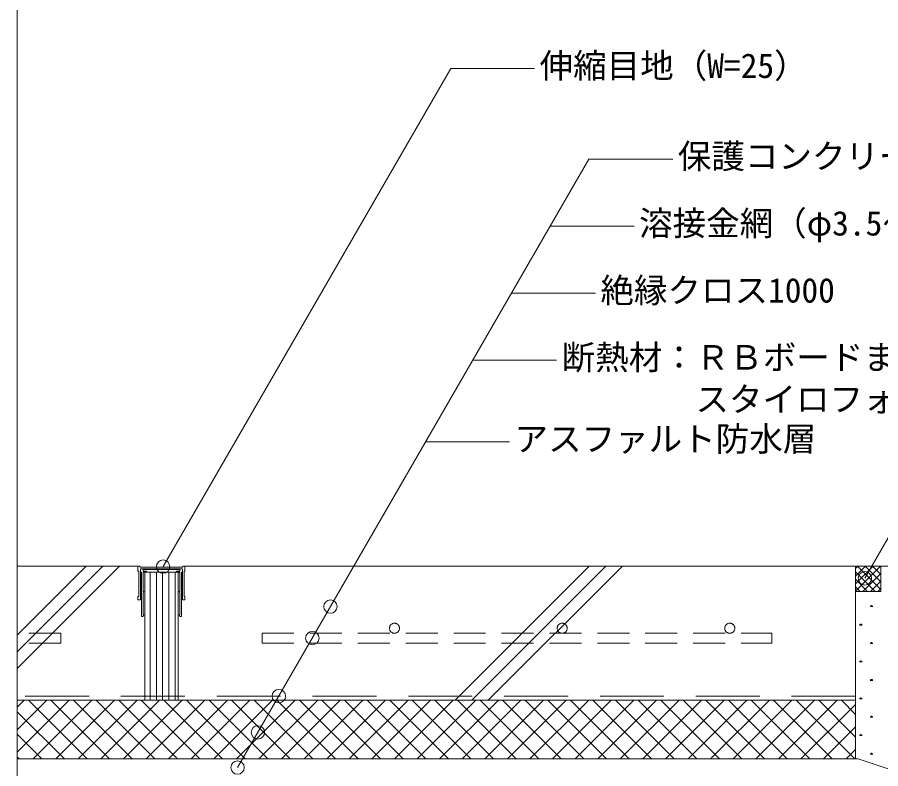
# Model space of a CAD drawing. Units: millimetres, scale not verified. Extents: x -1380 to 1380, y -955 to 955.
# Drawn here: x -900 to -385, y -356 to 93 of the extents above; entities that cross this region are included whole.
import ezdxf
from ezdxf.enums import TextEntityAlignment as Align

# ---------------------------------------------------------------- set-up
doc = ezdxf.new("R2010")
doc.units = ezdxf.units.MM
doc.header["$LTSCALE"] = 3
doc.linetypes.add('USER1', pattern=[19.05, 12.7, -6.35])
doc.linetypes.add('USER3', pattern=[9.525, 6.35, -3.175])
for name, color, linetype, lineweight in [('0-0_0', 7, 'Continuous', 9), ('0-1_HATCH', 9, 'Continuous', 18), ('0-3_KUTAI', 3, 'Continuous', 18), ('0-4_BOUSUI', 1, 'Continuous', 18), ('0-5_MOJI', 7, 'Continuous', 18), ('0-9_dannnetu', 6, 'Continuous', 18), ('0-C_TENSEN', 4, 'USER3', 18), ('0-E_bousui2', 7, 'USER1', 9)]:
    doc.layers.add(name, color=color, linetype=linetype, lineweight=lineweight)
doc.styles.add('ＭＳ ゴシック', font='')
doc.styles.get('ＭＳ ゴシック').set_extended_font_data('MS Gothic')

msp = doc.modelspace()

# ---------------------------------------------------------------- linework, layer by layer
at = {"layer": '0-0_0', "lineweight": 18}
msp.add_lwpolyline([(899.999, -660), (-900.001, -660), (-900.001, 540), (899.999, 540)], close=True, dxfattribs=at)
at = {"layer": '0-1_HATCH'}
for p, q in [((-858.854, -235), (-900.003, -276.149)), ((-848.954, -235), (-900.003, -286.049)), ((-839.055, -235), (-900.003, -295.948)), ((-558.854, -235), (-638.854, -315)), ((-548.954, -235), (-628.954, -315)), ((-539.055, -235), (-619.055, -315)), ((-400.001, -236.449), (-398.552, -235)), ((-400.001, -240.939), (-394.062, -235)), ((-400.001, -245.429), (-389.572, -235)), ((-400.001, -249.92), (-385.082, -235)), ((-385.001, -248.832), (-398.833, -235)), ((-385.001, -244.341), (-394.343, -235)), ((-385.001, -239.851), (-389.853, -235)), ((-385.001, -235.361), (-385.363, -235)), ((-388.323, -250), (-400.001, -238.322)), ((-395.591, -250), (-385.001, -239.41)), ((-392.813, -250), (-400.001, -242.812)), ((-391.101, -250), (-385.001, -243.9)), ((-397.303, -250), (-400.001, -247.302)), ((-386.611, -250), (-385.001, -248.39)), ((-391.301, -259.114), (-389.714, -259.114)), ((-390.907, -259.114), (-391.161, -258.674)), ((-390.706, -259.108), (-390.706, -258.473)), ((-390.508, -259.108), (-390.508, -258.314)), ((-390.309, -259.108), (-390.309, -258.473)), ((-390.111, -259.112), (-389.857, -258.672)), ((-397.651, -270.112), (-396.064, -270.112)), ((-397.257, -270.112), (-397.511, -269.672)), ((-397.056, -270.106), (-397.056, -269.471)), ((-396.858, -270.106), (-396.858, -269.313)), ((-396.659, -270.106), (-396.659, -269.471)), ((-396.461, -270.11), (-396.207, -269.67)), ((-391.301, -281.111), (-389.714, -281.111)), ((-390.907, -281.111), (-391.161, -280.671)), ((-390.706, -281.105), (-390.706, -280.47)), ((-390.508, -281.105), (-390.508, -280.311)), ((-390.309, -281.105), (-390.309, -280.47)), ((-390.111, -281.109), (-389.857, -280.669)), ((-397.651, -292.109), (-396.064, -292.109)), ((-397.257, -292.109), (-397.511, -291.669)), ((-397.056, -292.104), (-397.056, -291.469)), ((-396.858, -292.104), (-396.858, -291.31)), ((-396.659, -292.104), (-396.659, -291.469)), ((-396.461, -292.107), (-396.207, -291.667)), ((-391.301, -303.108), (-389.714, -303.108)), ((-390.907, -303.108), (-391.161, -302.668)), ((-390.706, -303.102), (-390.706, -302.467)), ((-390.508, -303.102), (-390.508, -302.308)), ((-390.309, -303.102), (-390.309, -302.467)), ((-390.112, -303.106), (-389.858, -302.666)), ((-397.651, -314.106), (-396.064, -314.106)), ((-397.257, -314.106), (-397.511, -313.666)), ((-397.056, -314.101), (-397.056, -313.466)), ((-396.858, -314.101), (-396.858, -313.307)), ((-396.659, -314.101), (-396.659, -313.466)), ((-396.462, -314.104), (-396.208, -313.664)), ((-900.001, -319.063), (-895.939, -315)), ((-900.001, -332.533), (-882.468, -315)), ((-900.001, -346.003), (-868.998, -315)), ((-858.374, -350), (-893.374, -315)), ((-890.527, -350), (-855.527, -315)), ((-844.904, -350), (-879.904, -315)), ((-877.057, -350), (-842.057, -315)), ((-831.433, -350), (-866.433, -315)), ((-863.587, -350), (-828.587, -315)), ((-817.963, -350), (-852.963, -315)), ((-850.116, -350), (-815.116, -315)), ((-804.492, -350), (-839.492, -315)), ((-836.646, -350), (-801.646, -315)), ((-791.022, -350), (-826.022, -315)), ((-823.175, -350), (-788.175, -315)), ((-777.552, -350), (-812.552, -315)), ((-809.705, -350), (-774.705, -315)), ((-764.081, -350), (-799.081, -315)), ((-796.235, -350), (-761.235, -315)), ((-750.611, -350), (-785.611, -315)), ((-782.764, -350), (-747.764, -315)), ((-737.141, -350), (-772.141, -315)), ((-769.294, -350), (-734.294, -315)), ((-723.67, -350), (-758.67, -315)), ((-755.824, -350), (-720.824, -315)), ((-710.2, -350), (-745.2, -315)), ((-742.353, -350), (-707.353, -315)), ((-696.729, -350), (-731.729, -315)), ((-728.883, -350), (-693.883, -315)), ((-683.259, -350), (-718.259, -315)), ((-715.412, -350), (-680.412, -315)), ((-669.789, -350), (-704.789, -315)), ((-701.942, -350), (-666.942, -315)), ((-656.318, -350), (-691.318, -315)), ((-688.472, -350), (-653.472, -315)), ((-642.848, -350), (-677.848, -315)), ((-675.001, -350), (-640.001, -315)), ((-629.377, -350), (-664.377, -315)), ((-661.531, -350), (-626.531, -315)), ((-615.907, -350), (-650.907, -315)), ((-648.06, -350), (-613.06, -315)), ((-602.437, -350), (-637.437, -315)), ((-634.59, -350), (-599.59, -315)), ((-588.966, -350), (-623.966, -315)), ((-621.12, -350), (-586.12, -315)), ((-575.496, -350), (-610.496, -315)), ((-607.649, -350), (-572.649, -315)), ((-562.026, -350), (-597.026, -315)), ((-594.179, -350), (-559.179, -315)), ((-548.555, -350), (-583.555, -315)), ((-580.709, -350), (-545.709, -315)), ((-535.085, -350), (-570.085, -315)), ((-567.238, -350), (-532.238, -315)), ((-521.614, -350), (-556.614, -315)), ((-553.768, -350), (-518.768, -315)), ((-508.144, -350), (-543.144, -315)), ((-540.297, -350), (-505.297, -315)), ((-494.674, -350), (-529.674, -315)), ((-526.827, -350), (-491.827, -315)), ((-481.203, -350), (-516.203, -315)), ((-513.357, -350), (-478.357, -315)), ((-467.733, -350), (-502.733, -315)), ((-499.886, -350), (-464.886, -315)), ((-454.262, -350), (-489.262, -315)), ((-486.416, -350), (-451.416, -315)), ((-440.792, -350), (-475.792, -315)), ((-472.945, -350), (-437.945, -315)), ((-427.322, -350), (-462.322, -315)), ((-459.475, -350), (-424.475, -315)), ((-413.851, -350), (-448.851, -315)), ((-446.005, -350), (-411.005, -315)), ((-400.381, -350), (-435.381, -315)), ((-432.534, -350), (-400.001, -317.467)), ((-400.001, -336.909), (-421.911, -315)), ((-400.001, -323.439), (-408.44, -315)), ((-871.844, -350), (-900.001, -321.843)), ((-390.706, -325.099), (-390.706, -324.464)), ((-390.508, -325.099), (-390.508, -324.305)), ((-390.309, -325.099), (-390.309, -324.464)), ((-391.301, -325.105), (-389.714, -325.105)), ((-390.907, -325.105), (-391.161, -324.665)), ((-390.112, -325.103), (-389.858, -324.663)), ((-419.064, -350), (-400.001, -330.937)), ((-885.315, -350), (-900.001, -335.313)), ((-397.651, -336.103), (-396.064, -336.103)), ((-397.257, -336.103), (-397.511, -335.663)), ((-397.056, -336.098), (-397.056, -335.463)), ((-396.858, -336.098), (-396.858, -335.304)), ((-396.659, -336.098), (-396.659, -335.463)), ((-396.462, -336.101), (-396.208, -335.661)), ((-405.594, -350), (-400.001, -344.408)), ((-898.785, -350), (-900.001, -348.784)), ((-391.301, -347.102), (-389.714, -347.102)), ((-390.907, -347.102), (-391.161, -346.662)), ((-390.706, -347.096), (-390.706, -346.461)), ((-390.508, -347.096), (-390.508, -346.302)), ((-390.309, -347.096), (-390.309, -346.461)), ((-390.112, -347.1), (-389.858, -346.66))]:
    msp.add_line(p, q, dxfattribs=at)
at = {"layer": '0-3_KUTAI'}
for p, q in [((-828.001, -235), (-900.001, -235)), ((-385.001, -235), (-331.991, -235)), ((-820.787, -315), (-820.787, -238.5)), ((-817.037, -315), (-817.037, -238.5)), ((-813.287, -315), (-813.287, -238.5)), ((-809.537, -315), (-809.537, -238.5)), ((-805.787, -315), (-805.787, -238.5))]:
    msp.add_line(p, q, dxfattribs=at)
for points in [[(-801.501, -235.5), (-801.001, -235), (-800.001, -235), (-800.001, -238), (-800.501, -238), (-800.501, -253), (-800.001, -253), (-800.001, -255), (-801.501, -255), (-801.501, -236.5), (-826.501, -236.5), (-826.501, -255), (-828.001, -255), (-828.001, -253), (-827.501, -253), (-827.501, -238), (-828.001, -238), (-828.001, -235), (-827.001, -235), (-826.501, -235.5), (-814.001, -235.5)], [(-803.001, -237), (-803.001, -238), (-805.001, -238), (-805.001, -238.5), (-803.001, -238.5), (-803.001, -250), (-803.501, -250), (-803.001, -251), (-803.001, -264), (-803.501, -264), (-803.001, -265), (-802.001, -265), (-802.001, -238.5), (-801.501, -238.5), (-801.501, -236.5), (-826.501, -236.5), (-826.501, -238.5), (-826.001, -238.5), (-826.001, -265), (-825.001, -265), (-824.501, -264), (-825.001, -264), (-825.001, -251), (-824.501, -250), (-825.001, -250), (-825.001, -238.5), (-823.001, -238.5), (-823.001, -238), (-825.001, -238), (-825.001, -237)]]:
    msp.add_lwpolyline(points, close=True, dxfattribs=at)
for points in [[(-400.001, -350), (-400.001, -235), (-800.001, -235)], [(-385.001, -235), (-385.001, -250), (-400.001, -250)], [(-824.001, -315), (-824.001, -238.5), (-804.001, -238.5), (-804.001, -315)]]:
    msp.add_lwpolyline(points, dxfattribs=at)
at = {"layer": '0-4_BOUSUI'}
for p, q in [((-385.001, -235), (-400.001, -235)), ((-900.001, -350), (-398.378, -350))]:
    msp.add_line(p, q, dxfattribs=at)
msp.add_lwpolyline([(-398.378, -350), (-277.802, -390.192), (-231.983, -395.69)], dxfattribs=at)
at = {"layer": '0-5_MOJI'}
for p, q in [((-582.092, -32.092), (-532.092, -32.092)), ((-605.186, -72.092), (-555.186, -72.092)), ((-628.28, -112.092), (-578.28, -112.092)), ((-656.374, -160.752), (-606.374, -160.752))]:
    msp.add_line(p, q, dxfattribs=at)
for points in [[(-591.437, 61.936), (-641.437, 61.936), (-813.013, -235.244)], [(-508.998, 7.908), (-558.998, 7.908), (-768.605, -355.142)], [(-305.664, -175.115), (-355.664, -175.115), (-394.41, -242.224)]]:
    msp.add_lwpolyline(points, dxfattribs=at)
for centre in [(-813.013, -235.244), (-394.41, -242.224), (-713.198, -259.062), (-724.003, -277.89), (-743.985, -312.5), (-756.486, -334.152), (-768.605, -355.142)]:
    msp.add_circle(centre, 4, dxfattribs=at)
at = {"layer": '0-9_dannnetu'}
msp.add_line((-900.001, -315), (-400.001, -315), dxfattribs=at)
at = {"layer": '0-C_TENSEN'}
for p, q in [((-754.001, -281), (-754.001, -275)), ((-874.001, -281), (-900.001, -281)), ((-754.001, -281), (-450.001, -281))]:
    msp.add_line(p, q, dxfattribs=at)
for points in [[(-874.001, -281), (-874.001, -275), (-900.001, -275)], [(-754.001, -275), (-450.001, -275), (-450.001, -281)]]:
    msp.add_lwpolyline(points, dxfattribs=at)
for centre in [(-675.001, -272), (-575.001, -272), (-475.001, -272)]:
    msp.add_circle(centre, 3, dxfattribs=at)
at = {"layer": '0-E_bousui2'}
msp.add_line((-400.001, -312.5), (-900.001, -312.5), dxfattribs=at)

# ---------------------------------------------------------------- texts
at = {"layer": '0-5_MOJI', "style": 'ＭＳ ゴシック'}
for s, p in [('伸縮目地（W=25）', (-588.437, 51.936)), ('保護コンクリート（t≧80）', (-505.998, -2.092)), ('溶接金網（φ3.5～6mm＠100）', (-529.092, -42.092)), ('絶縁クロス1000', (-552.186, -82.092)), ('断熱材：ＲＢボードまたは', (-575.28, -122.092)), ('        スタイロフォームRB-GK-2', (-575.28, -147.092)), ('アスファルト防水層', (-603.374, -170.752))]:
    msp.add_text(s, height=14.66, dxfattribs=at).set_placement(p, align=Align.BOTTOM_LEFT)

doc.saveas('drawing.dxf')
